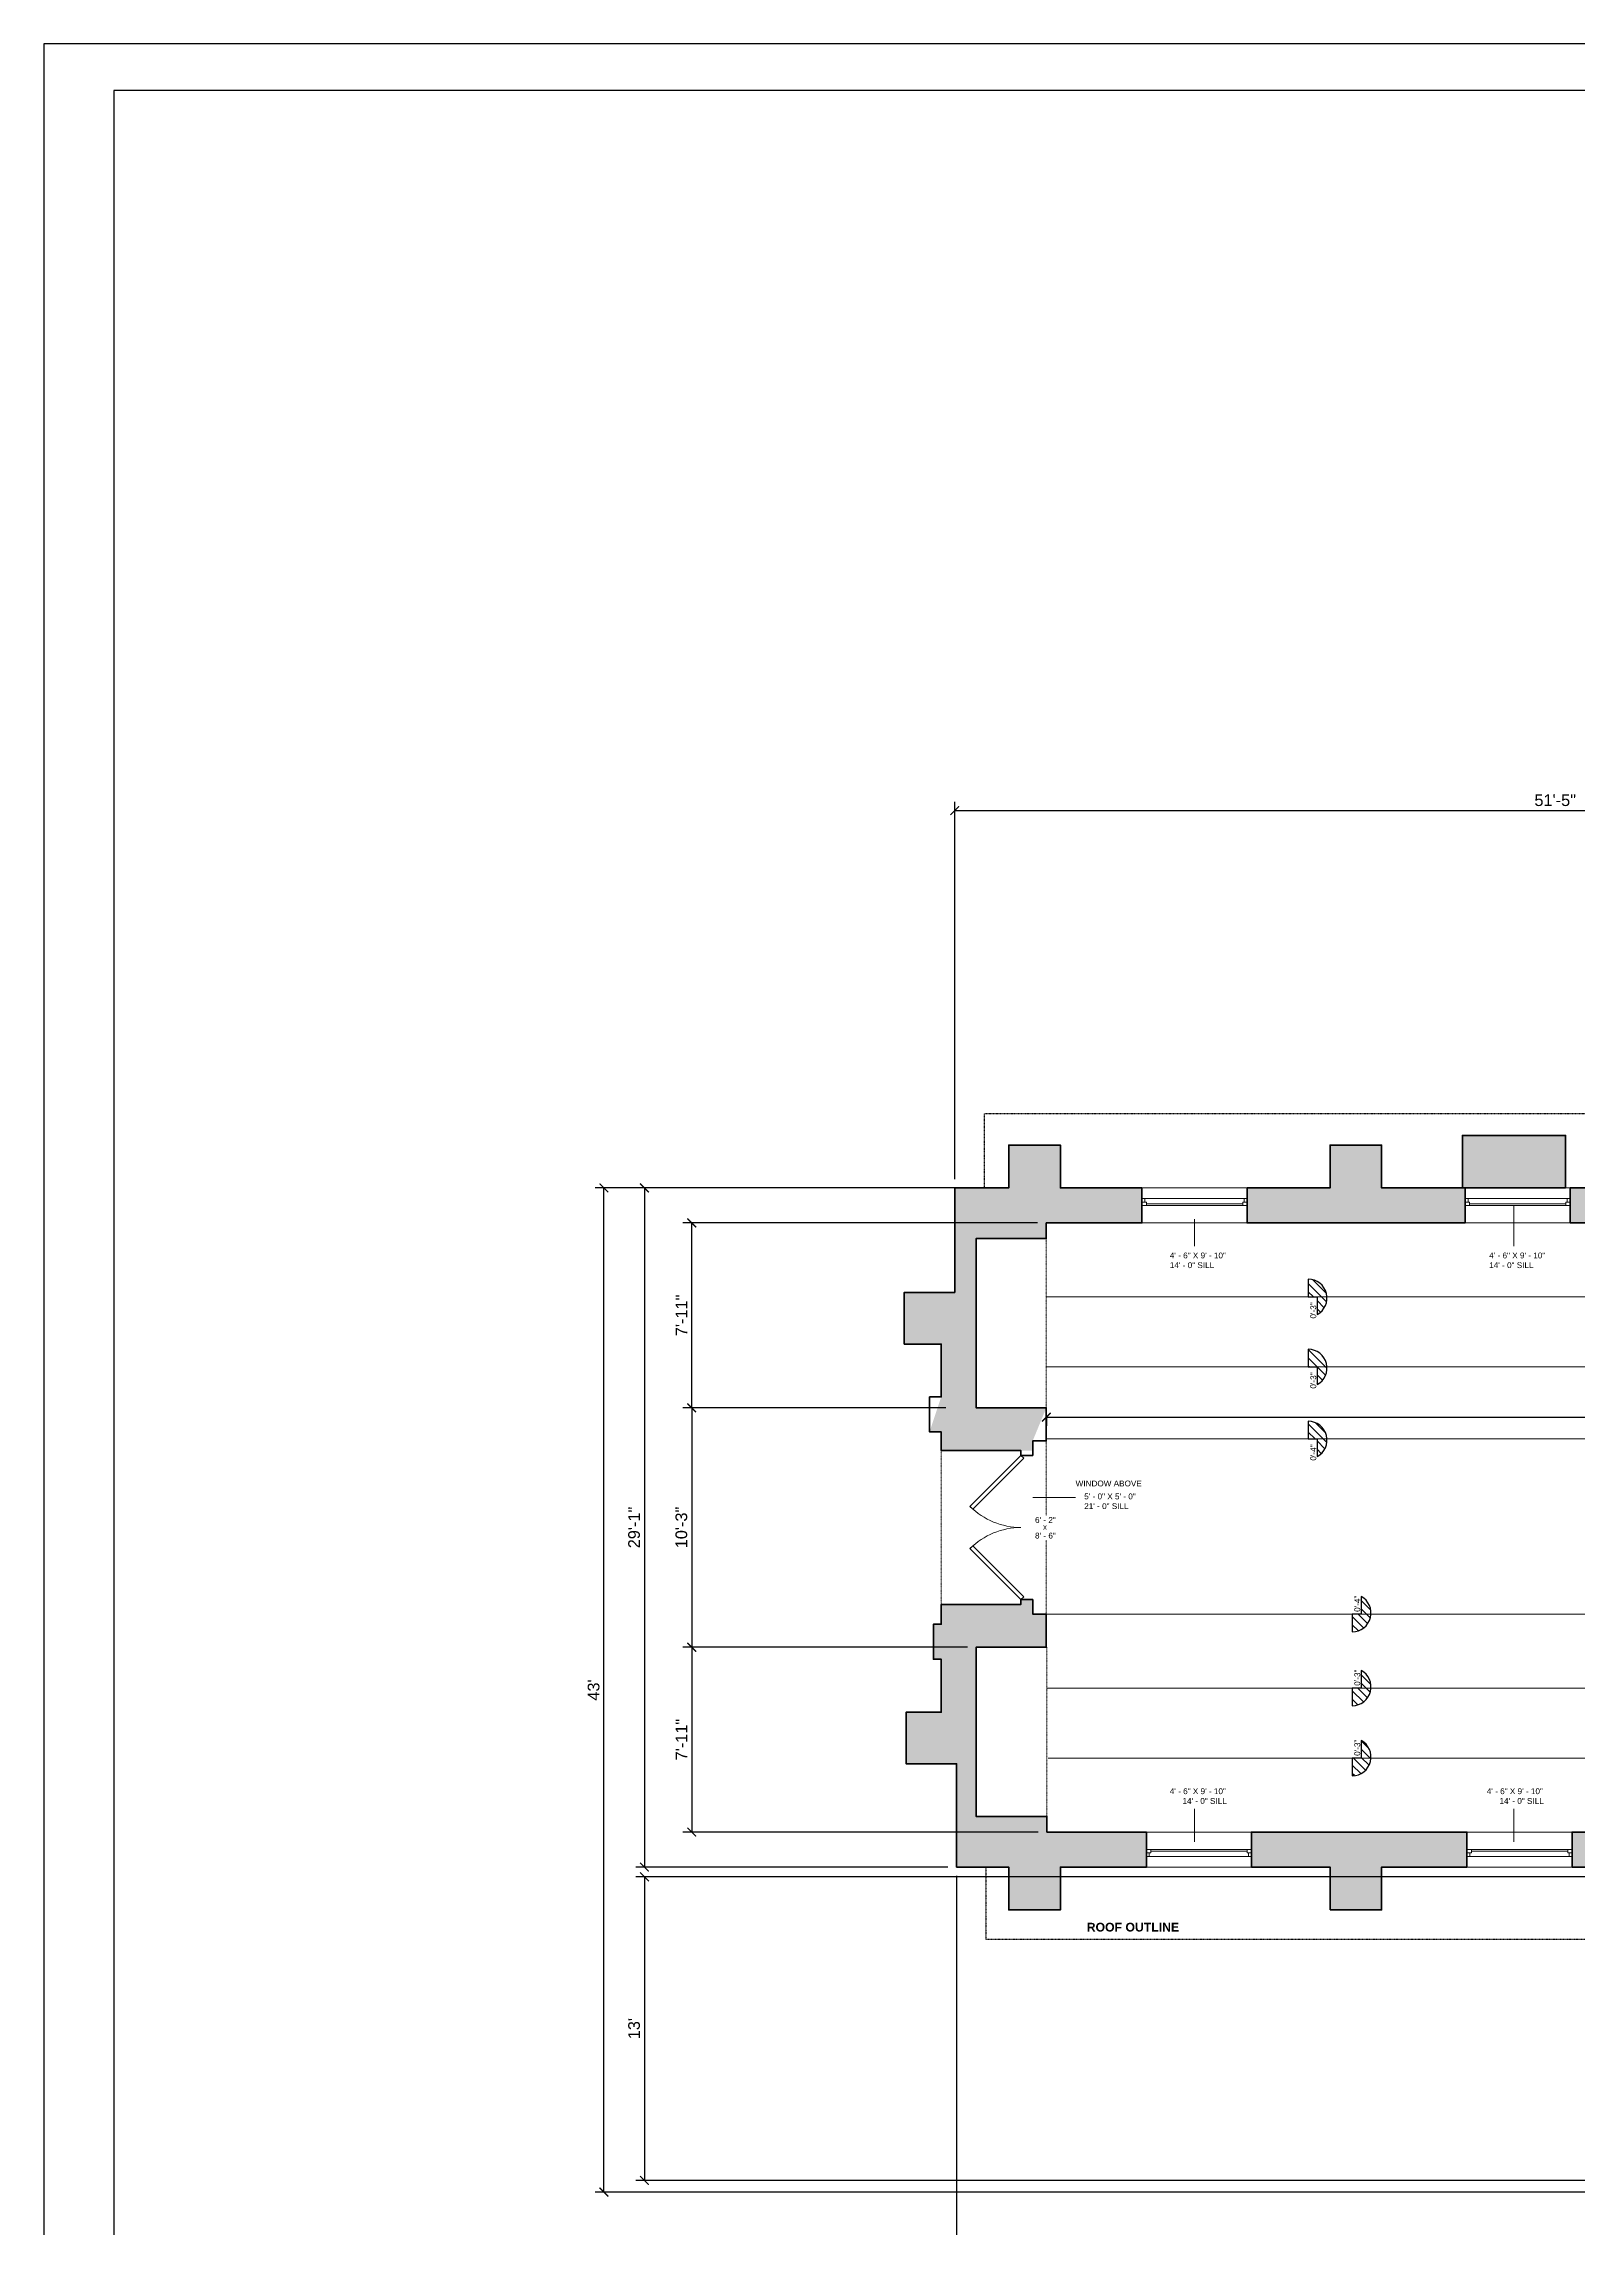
# Model space of a CAD drawing. Header units: inches. Extents: x -2078 to 106214, y -964 to 6385.
# Drawn here: x 98102 to 98890, y 3534 to 4657 of the extents above; entities that cross this region are included whole.
import ezdxf

# ---------------------------------------------------------------- set-up
doc = ezdxf.new("R2010")
doc.units = ezdxf.units.IN
doc.header["$MEASUREMENT"] = 0
doc.linetypes.add('HIDDEN2', pattern=[0.1875, 0.125, -0.0625])
for name, color, linetype, lineweight in [('A-ANNO', 2, 'Continuous', 5), ('A-ANNO-DIMS', 1, 'Continuous', 9), ('A-DETAIL-1', 4, 'Continuous', 40), ('A-DETAIL-2', 20, 'Continuous', 25), ('A-DETAIL-3', 40, 'Continuous', 15), ('A-DETL-MEDM', 33, 'Continuous', 30), ('A-DOOR', 1, 'Continuous', 18), ('A-GLAZ', 2, 'Continuous', 30), ('A-HIDDEN', 2, 'HIDDEN2', 18), ('A-WALL', 3, 'Continuous', 40), ('A-WINDOWS', 2, 'Continuous', 18)]:
    doc.layers.add(name, color=color, linetype=linetype, lineweight=lineweight)
doc.layers.add('A-HATCH', color=9, linetype='Continuous')
doc.layers.add('A-TB', color=7, linetype='Continuous')
doc.styles.add('Arial_1', font='arial.ttf', dxfattribs={"height": 0.0625})
doc.styles.add('Arial_2', font='arial.ttf', dxfattribs={"height": 3})
doc.styles.add('Arial_B', font='arialbd.ttf', dxfattribs={"height": 4.5})
doc.styles.add('Jay Cad', font='arial.ttf', dxfattribs={"height": 0.125})
doc.dimstyles.new('Jay Cad - DIMS', dxfattribs={"dimtxt": 0.125, "dimasz": 0.09375, "dimexe": 0.09375, "dimexo": 0.09375, "dimgap": 0.046875, "dimtad": 1, "dimdec": 1, "dimzin": 0, "dimdsep": 46, "dimlunit": 4, "dimtxsty": 'Jay Cad', "dimblk": 'ARCHTICK', "dimcen": 0.09, "dimclrd": 1, "dimclre": 1, "dimclrt": 256, "dimadec": 0, "dimazin": 0, "dimtfac": 1, "dimtdec": 1, "dimtofl": 0, "dimtmove": 1, "dimatfit": 3, "dimfxl": 1, "dimtolj": 1, "dimtzin": 0, "dimarcsym": 0})
pattern_1 = [(135, (99221.5666, 3710.774), (-2.12132, -2.12132), [])]

# ---------------------------------------------------------------- blocks, each defined once
blk = doc.blocks.new('JC_DOUBLE DOOR - DOUBLE DOOR-1472621-1-1st Floor')
at = {"layer": 'A-DOOR', "lineweight": 30}
for p, q in [((-37, 3), (-10.8, 29.2)), ((-9.4, 27.7), (-35.6, 1.6)), ((-10.8, 29.2), (-9.4, 27.7)), ((10.8, 29.2), (9.4, 27.7)), ((9.4, 27.7), (35.6, 1.6)), ((37, 3), (10.8, 29.2)), ((-35.6, 1.6), (-37, 3)), ((35.6, 1.6), (37, 3))]:
    blk.add_line(p, q, dxfattribs=at)
at = {"layer": 'A-DOOR', "lineweight": 9}
for centre, start, end in [((-37, 3), 360, 45), ((37, 3), 135, 180)]:
    blk.add_arc(centre, 37, start, end, dxfattribs=at)
blk = doc.blocks.new('Windows 1 - Windows 1-1465584-1-1st Floor')
at = {"layer": 'A-GLAZ', "lineweight": 18}
for p, q in [((-555.4, 357.9), (-501.4, 357.9)), ((-555.4, 339.9), (-555.4, 357.9)), ((-501.4, 339.9), (-501.4, 357.9)), ((-389.4, 357.9), (-335.4, 357.9)), ((-389.4, 339.9), (-389.4, 357.9)), ((-335.4, 339.9), (-335.4, 357.9)), ((-226.4, 357.9), (-172.4, 357.9)), ((-226.4, 339.9), (-226.4, 357.9)), ((-172.4, 339.9), (-172.4, 357.9)), ((-63.4, 357.9), (-9.4, 357.9)), ((-63.4, 339.9), (-63.4, 357.9)), ((-9.4, 339.9), (-9.4, 357.9)), ((-501.4, 339.9), (-555.4, 339.9)), ((-335.4, 339.9), (-389.4, 339.9)), ((-172.4, 339.9), (-226.4, 339.9)), ((-9.4, 339.9), (-63.4, 339.9))]:
    blk.add_line(p, q, dxfattribs=at)
at = {"layer": 'A-WINDOWS'}
for p, q in [((-501.4, 357.9), (-555.4, 357.9)), ((-555.4, 339.9), (-555.4, 357.9)), ((-501.4, 357.9), (-501.4, 339.9)), ((-335.4, 357.9), (-389.4, 357.9)), ((-389.4, 339.9), (-389.4, 357.9)), ((-335.4, 357.9), (-335.4, 339.9)), ((-172.4, 357.9), (-226.4, 357.9)), ((-226.4, 339.9), (-226.4, 357.9)), ((-172.4, 357.9), (-172.4, 339.9)), ((-9.4, 357.9), (-63.4, 357.9)), ((-63.4, 339.9), (-63.4, 357.9)), ((-9.4, 357.9), (-9.4, 339.9)), ((-555.4, 339.9), (-501.4, 339.9)), ((-389.4, 339.9), (-335.4, 339.9)), ((-226.4, 339.9), (-172.4, 339.9)), ((-63.4, 339.9), (-9.4, 339.9))]:
    blk.add_line(p, q, dxfattribs=at)
blk = doc.blocks.new('_ArchTick')
at = {"color": 0, "linetype": 'ByBlock', "const_width": 0.15}
blk.add_lwpolyline([(-0.5, -0.5), (0.5, 0.5)], dxfattribs=at)
blk = doc.blocks.new('*D59')
at = {"layer": 'A-ANNO-DIMS', "color": 1, "lineweight": -2, "transparency": 16777216}
for p, q in [((98565.4, 4068.7), (98385.2, 4068.7)), ((98389.7, 3552.7), (98389.7, 4068.7)), ((98938.4, 3552.7), (98385.2, 3552.7))]:
    blk.add_line(p, q, dxfattribs=at)
at = {"layer": 'Defpoints', "color": 0, "transparency": 16777216}
for p in [(98389.7, 4068.7), (98569.9, 4068.7), (98942.9, 3552.7)]:
    blk.add_point(p, dxfattribs=at)
at = {"layer": 'A-ANNO-DIMS', "color": 1, "lineweight": -2, "transparency": 16777216, "xscale": 4.5, "yscale": 4.5, "zscale": 4.5}
for p, rotation in [((98389.7, 4068.7), 90), ((98389.7, 3552.7), 270)]:
    blk.add_blockref('_ArchTick', p, dxfattribs=dict(at, rotation=rotation))
at = {"layer": 'A-ANNO-DIMS', "color": 2, "transparency": 16777216, "insert": (98384.4, 3810.7), "char_height": 6, "width": 0.487, "attachment_point": 5, "rotation": 90, "style": 'Jay Cad'}
blk.add_mtext("\\A1;43'", dxfattribs=at)
blk = doc.blocks.new('*D60')
at = {"layer": 'A-ANNO-DIMS', "color": 1, "lineweight": -2, "transparency": 16777216}
for p, q in [((98612.5, 4050.7), (98430.3, 4050.7)), ((98434.8, 3955.7), (98434.8, 4050.7)), ((98565.4, 3955.7), (98430.3, 3955.7))]:
    blk.add_line(p, q, dxfattribs=at)
at = {"layer": 'Defpoints', "color": 0, "transparency": 16777216}
for p in [(98434.8, 4050.7), (98617, 4050.7), (98569.9, 3955.7)]:
    blk.add_point(p, dxfattribs=at)
at = {"layer": 'A-ANNO-DIMS', "color": 1, "lineweight": -2, "transparency": 16777216, "xscale": 4.5, "yscale": 4.5, "zscale": 4.5}
for p, rotation in [((98434.8, 4050.7), 90), ((98434.8, 3955.7), 270)]:
    blk.add_blockref('_ArchTick', p, dxfattribs=dict(at, rotation=rotation))
at = {"layer": 'A-ANNO-DIMS', "color": 2, "transparency": 16777216, "insert": (98429.5, 4003.2), "char_height": 6, "width": 0.487, "attachment_point": 5, "rotation": 90, "style": 'Jay Cad'}
blk.add_mtext('\\A1;7\'-11"', dxfattribs=at)
blk = doc.blocks.new('*D61')
at = {"layer": 'A-ANNO-DIMS', "color": 1, "lineweight": -2, "transparency": 16777216}
for p, q in [((98565.4, 3955.7), (98430.3, 3955.7)), ((98434.8, 3955.7), (98434.8, 3832.7)), ((98576.4, 3832.7), (98430.3, 3832.7))]:
    blk.add_line(p, q, dxfattribs=at)
at = {"layer": 'Defpoints', "color": 0, "transparency": 16777216}
for p in [(98569.9, 3955.7), (98434.8, 3832.7), (98580.9, 3832.7)]:
    blk.add_point(p, dxfattribs=at)
at = {"layer": 'A-ANNO-DIMS', "color": 1, "lineweight": -2, "transparency": 16777216, "xscale": 4.5, "yscale": 4.5, "zscale": 4.5}
for p, rotation in [((98434.8, 3955.7), 90), ((98434.8, 3832.7), 270)]:
    blk.add_blockref('_ArchTick', p, dxfattribs=dict(at, rotation=rotation))
at = {"layer": 'A-ANNO-DIMS', "color": 2, "transparency": 16777216, "insert": (98429.5, 3894.2), "char_height": 6, "width": 0.487, "attachment_point": 5, "rotation": 90, "style": 'Jay Cad'}
blk.add_mtext('\\A1;10\'-3"', dxfattribs=at)
blk = doc.blocks.new('*D62')
at = {"layer": 'A-ANNO-DIMS', "color": 1, "lineweight": -2, "transparency": 16777216}
for p, q in [((98576.4, 3832.7), (98430.3, 3832.7)), ((98434.8, 3832.7), (98434.8, 3737.7)), ((98612.8, 3737.7), (98430.3, 3737.7))]:
    blk.add_line(p, q, dxfattribs=at)
at = {"layer": 'Defpoints', "color": 0, "transparency": 16777216}
for p in [(98580.9, 3832.7), (98434.8, 3737.7), (98617.3, 3737.7)]:
    blk.add_point(p, dxfattribs=at)
at = {"layer": 'A-ANNO-DIMS', "color": 1, "lineweight": -2, "transparency": 16777216, "xscale": 4.5, "yscale": 4.5, "zscale": 4.5}
for p, rotation in [((98434.8, 3832.7), 90), ((98434.8, 3737.7), 270)]:
    blk.add_blockref('_ArchTick', p, dxfattribs=dict(at, rotation=rotation))
at = {"layer": 'A-ANNO-DIMS', "color": 2, "transparency": 16777216, "insert": (98429.5, 3785.2), "char_height": 6, "width": 0.487, "attachment_point": 5, "rotation": 90, "style": 'Jay Cad'}
blk.add_mtext('\\A1;7\'-11"', dxfattribs=at)
blk = doc.blocks.new('JC- existing door Tag_quad - JC- existing door Tag_quad-839775-1-1st Floor')
at = {"layer": 'A-ANNO', "insert": (-0.023, 0.038), "char_height": 0.0625, "width": 0.0505, "attachment_point": 1, "style": 'Arial_1', "bg_fill": 3, "box_fill_scale": 1.25, "bg_fill_color": 256, "bg_fill_true_color": 13158600, "bg_fill_transparency": 0}
blk.add_mtext('x', dxfattribs=at)
blk = doc.blocks.new('*D79')
at = {"layer": 'A-ANNO-DIMS', "color": 1, "lineweight": -2, "transparency": 16777216}
for p, q in [((98953.4, 3714.7), (98406, 3714.7)), ((98410.5, 3714.7), (98410.5, 3558.7)), ((98946.4, 3558.7), (98406, 3558.7))]:
    blk.add_line(p, q, dxfattribs=at)
at = {"layer": 'Defpoints', "color": 0, "transparency": 16777216}
for p in [(98957.9, 3714.7), (98410.5, 3558.7), (98950.9, 3558.7)]:
    blk.add_point(p, dxfattribs=at)
at = {"layer": 'A-ANNO-DIMS', "color": 1, "lineweight": -2, "transparency": 16777216, "xscale": 4.5, "yscale": 4.5, "zscale": 4.5}
for p, rotation in [((98410.5, 3714.7), 90), ((98410.5, 3558.7), 270)]:
    blk.add_blockref('_ArchTick', p, dxfattribs=dict(at, rotation=rotation))
at = {"layer": 'A-ANNO-DIMS', "color": 2, "transparency": 16777216, "insert": (98405.2, 3636.7), "char_height": 6, "width": 0.487, "attachment_point": 5, "rotation": 90, "style": 'Jay Cad'}
blk.add_mtext("\\A1;13'", dxfattribs=at)
blk = doc.blocks.new('*D80')
at = {"layer": 'A-ANNO-DIMS', "color": 1, "lineweight": -2, "transparency": 16777216}
for p, q in [((98617, 3950.9), (99600.9, 3950.9)), ((98617, 3950.6), (98617, 3946.4)), ((99600.9, 3950.6), (99600.9, 3946.4))]:
    blk.add_line(p, q, dxfattribs=at)
at = {"layer": 'Defpoints', "color": 0, "transparency": 16777216}
for p in [(98617, 3955.1), (99600.9, 3955.1), (99600.9, 3950.9)]:
    blk.add_point(p, dxfattribs=at)
at = {"layer": 'A-ANNO-DIMS', "color": 1, "lineweight": -2, "transparency": 16777216, "xscale": 4.5, "yscale": 4.5, "zscale": 4.5, "rotation": 180}
blk.add_blockref('_ArchTick', (98617, 3950.9), dxfattribs=at)
at = {"layer": 'A-ANNO-DIMS', "color": 1, "lineweight": -2, "transparency": 16777216, "xscale": 4.5, "yscale": 4.5, "zscale": 4.5}
blk.add_blockref('_ArchTick', (99600.9, 3950.9), dxfattribs=at)
at = {"layer": 'A-ANNO-DIMS', "transparency": 16777216, "insert": (99108.9, 3956.2), "char_height": 6, "width": 1.008, "attachment_point": 5, "style": 'Jay Cad'}
blk.add_mtext("\\A1;82'", dxfattribs=at)
blk = doc.blocks.new('*D83')
at = {"layer": 'A-ANNO-DIMS', "color": 1, "lineweight": -2, "transparency": 16777216}
for p, q in [((98570.9, 3715.2), (98570.9, 3462.2)), ((98942.9, 3548.2), (98942.9, 3462.2)), ((98570.9, 3466.7), (98942.9, 3466.7))]:
    blk.add_line(p, q, dxfattribs=at)
at = {"layer": 'Defpoints', "color": 0, "transparency": 16777216}
for p in [(98570.9, 3719.7), (98942.9, 3552.7), (98942.9, 3466.7)]:
    blk.add_point(p, dxfattribs=at)
at = {"layer": 'A-ANNO-DIMS', "color": 1, "lineweight": -2, "transparency": 16777216, "xscale": 4.5, "yscale": 4.5, "zscale": 4.5, "rotation": 180}
blk.add_blockref('_ArchTick', (98570.9, 3466.7), dxfattribs=at)
at = {"layer": 'A-ANNO-DIMS', "color": 1, "lineweight": -2, "transparency": 16777216, "xscale": 4.5, "yscale": 4.5, "zscale": 4.5}
blk.add_blockref('_ArchTick', (98942.9, 3466.7), dxfattribs=at)
at = {"layer": 'A-ANNO-DIMS', "color": 2, "transparency": 16777216, "insert": (98756.9, 3472.1), "char_height": 6, "width": 0.487, "attachment_point": 5, "style": 'Jay Cad'}
blk.add_mtext("\\A1;31'", dxfattribs=at)
blk = doc.blocks.new('*D86')
at = {"layer": 'A-ANNO-DIMS', "color": 1, "lineweight": -2, "transparency": 16777216}
for p, q in [((98569.9, 4073.2), (98569.9, 4267.1)), ((99187, 4125.2), (99187, 4267.1)), ((98569.9, 4262.6), (99187, 4262.6))]:
    blk.add_line(p, q, dxfattribs=at)
at = {"layer": 'Defpoints', "color": 0, "transparency": 16777216}
for p in [(99187, 4262.6), (99187, 4120.7), (98569.9, 4068.7)]:
    blk.add_point(p, dxfattribs=at)
at = {"layer": 'A-ANNO-DIMS', "color": 1, "lineweight": -2, "transparency": 16777216, "xscale": 4.5, "yscale": 4.5, "zscale": 4.5, "rotation": 180}
blk.add_blockref('_ArchTick', (98569.9, 4262.6), dxfattribs=at)
at = {"layer": 'A-ANNO-DIMS', "color": 1, "lineweight": -2, "transparency": 16777216, "xscale": 4.5, "yscale": 4.5, "zscale": 4.5}
blk.add_blockref('_ArchTick', (99187, 4262.6), dxfattribs=at)
at = {"layer": 'A-ANNO-DIMS', "color": 2, "transparency": 16777216, "insert": (98878.4, 4267.9), "char_height": 6, "width": 0.835, "attachment_point": 5, "style": 'Jay Cad'}
blk.add_mtext('\\A1;51\'-5"', dxfattribs=at)
blk = doc.blocks.new('*D90')
at = {"layer": 'A-ANNO-DIMS', "color": 1, "lineweight": -2, "transparency": 16777216}
for p, q in [((98576.4, 4068.7), (98406, 4068.7)), ((98410.5, 4068.7), (98410.5, 3719.7)), ((98566.4, 3719.7), (98406, 3719.7))]:
    blk.add_line(p, q, dxfattribs=at)
at = {"layer": 'Defpoints', "color": 0, "transparency": 16777216}
for p in [(98580.9, 4068.7), (98410.5, 3719.7), (98570.9, 3719.7)]:
    blk.add_point(p, dxfattribs=at)
at = {"layer": 'A-ANNO-DIMS', "color": 1, "lineweight": -2, "transparency": 16777216, "xscale": 4.5, "yscale": 4.5, "zscale": 4.5}
for p, rotation in [((98410.5, 4068.7), 90), ((98410.5, 3719.7), 270)]:
    blk.add_blockref('_ArchTick', p, dxfattribs=dict(at, rotation=rotation))
at = {"layer": 'A-ANNO-DIMS', "color": 2, "transparency": 16777216, "insert": (98405.2, 3894.2), "char_height": 6, "width": 0.487, "attachment_point": 5, "rotation": 90, "style": 'Jay Cad'}
blk.add_mtext('\\A1;29\'-1"', dxfattribs=at)
blk = doc.blocks.new('*D91')
at = {"layer": 'A-ANNO-DIMS', "color": 1, "lineweight": -2, "transparency": 16777216}
for p, q in [((98570.9, 3715.2), (98570.9, 3425.5)), ((99611.9, 3715.2), (99611.9, 3425.5)), ((98570.9, 3430), (99611.9, 3430))]:
    blk.add_line(p, q, dxfattribs=at)
at = {"layer": 'Defpoints', "color": 0, "transparency": 16777216}
for p in [(98570.9, 3719.7), (99611.9, 3719.7), (99611.9, 3430)]:
    blk.add_point(p, dxfattribs=at)
at = {"layer": 'A-ANNO-DIMS', "color": 1, "lineweight": -2, "transparency": 16777216, "xscale": 4.5, "yscale": 4.5, "zscale": 4.5, "rotation": 180}
blk.add_blockref('_ArchTick', (98570.9, 3430), dxfattribs=at)
at = {"layer": 'A-ANNO-DIMS', "color": 1, "lineweight": -2, "transparency": 16777216, "xscale": 4.5, "yscale": 4.5, "zscale": 4.5}
blk.add_blockref('_ArchTick', (99611.9, 3430), dxfattribs=at)
at = {"layer": 'A-ANNO-DIMS', "color": 2, "transparency": 16777216, "insert": (99091.4, 3435.3), "char_height": 6, "width": 0.487, "attachment_point": 5, "style": 'Jay Cad'}
blk.add_mtext('\\A1;86\'-9"', dxfattribs=at)
blk = doc.blocks.new('JC_TB_48x36 - JC_TB_4836-1441736-Floor Plans')
at = {"layer": 'A-TB'}
for p, q in [((-0.003, 24.012), (-0.003, -11.988)), ((47.997, 24.012), (-0.003, 24.012)), ((0.747, 23.512), (0.747, -11.488)), ((47.497, 23.512), (0.747, 23.512))]:
    blk.add_line(p, q, dxfattribs=at)

msp = doc.modelspace()

# ---------------------------------------------------------------- hatches: boundary and pattern name
at = {"layer": 'A-DETAIL-1'}
h = msp.add_hatch(dxfattribs=at)
h.set_pattern_fill('FP_2', color=250, scale=48, style=0, pattern_type=2)
h.set_pattern_definition(pattern_1)
h.paths.add_polyline_path([(98756.097, 4003.62), (98757.843, 4004.826), (98759.284, 4006.384), (98760.35, 4008.22), (98760.989, 4010.244), (98761.17, 4012.358), (98760.884, 4014.461), (98760.146, 4016.451), (98758.991, 4018.232), (98757.475, 4019.717), (98755.672, 4020.835), (98753.667, 4021.532), (98751.558, 4021.774), (98751.558, 4012.697), (98756.097, 4012.697)])
h = msp.add_hatch(dxfattribs=at)
h.set_pattern_fill('FP_2', color=250, scale=48, style=0, pattern_type=2)
h.set_pattern_definition(pattern_1)
h.paths.add_polyline_path([(98756.097, 3967.62), (98757.843, 3968.826), (98759.284, 3970.384), (98760.35, 3972.22), (98760.989, 3974.244), (98761.17, 3976.358), (98760.884, 3978.461), (98760.146, 3980.451), (98758.991, 3982.232), (98757.475, 3983.717), (98755.672, 3984.835), (98753.667, 3985.532), (98751.558, 3985.774), (98751.558, 3976.697), (98756.097, 3976.697)])
h = msp.add_hatch(dxfattribs=at)
h.set_pattern_fill('FP_2', color=250, scale=48, style=0, pattern_type=2)
h.set_pattern_definition(pattern_1)
h.paths.add_polyline_path([(98756.097, 3930.62), (98757.843, 3931.826), (98759.284, 3933.384), (98760.35, 3935.22), (98760.989, 3937.244), (98761.17, 3939.358), (98760.884, 3941.461), (98760.146, 3943.451), (98758.991, 3945.232), (98757.475, 3946.717), (98755.672, 3947.835), (98753.667, 3948.532), (98751.558, 3948.774), (98751.558, 3939.697), (98756.097, 3939.697)])
h = msp.add_hatch(dxfattribs=at)
h.set_pattern_fill('FP_2', color=250, scale=48, style=0, pattern_type=2)
h.set_pattern_definition(pattern_1)
h.paths.add_polyline_path([(98774.155, 3840.62), (98776.263, 3840.862), (98778.268, 3841.559), (98780.072, 3842.677), (98781.588, 3844.162), (98782.743, 3845.943), (98783.481, 3847.933), (98783.766, 3850.036), (98783.585, 3852.151), (98782.946, 3854.174), (98781.881, 3856.01), (98780.44, 3857.568), (98778.693, 3858.774), (98778.693, 3849.697), (98774.155, 3849.697)])
h = msp.add_hatch(dxfattribs=at)
h.set_pattern_fill('FP_2', color=250, scale=48, style=0, pattern_type=2)
h.set_pattern_definition(pattern_1)
h.paths.add_polyline_path([(98774.155, 3802.62), (98776.263, 3802.862), (98778.268, 3803.559), (98780.072, 3804.677), (98781.588, 3806.162), (98782.743, 3807.943), (98783.481, 3809.933), (98783.766, 3812.036), (98783.585, 3814.151), (98782.946, 3816.174), (98781.881, 3818.01), (98780.44, 3819.568), (98778.693, 3820.774), (98778.693, 3811.697), (98774.155, 3811.697)])
h = msp.add_hatch(dxfattribs=at)
h.set_pattern_fill('FP_2', color=250, scale=48, style=0, pattern_type=2)
h.set_pattern_definition(pattern_1)
h.paths.add_polyline_path([(98774.155, 3766.62), (98776.263, 3766.862), (98778.268, 3767.559), (98780.072, 3768.677), (98781.588, 3770.162), (98782.743, 3771.943), (98783.481, 3773.933), (98783.766, 3776.036), (98783.585, 3778.151), (98782.946, 3780.174), (98781.881, 3782.01), (98780.44, 3783.568), (98778.693, 3784.774), (98778.693, 3775.697), (98774.155, 3775.697)])
at = {"layer": 'A-HATCH'}
h = msp.add_hatch(color=256, dxfattribs=at)
h.dxf.hatch_style = 1
h.paths.add_polyline_path([(98580.894, 4042.697), (98616.956, 4042.697), (98616.956, 4050.697), (98666.119, 4050.697), (98666.119, 4068.697), (98624.206, 4068.697), (98624.206, 4090.697), (98597.706, 4090.697), (98597.706, 4068.697), (98569.894, 4068.697), (98569.894, 4014.966), (98543.956, 4014.966), (98543.956, 3988.476), (98562.956, 3988.476), (98562.956, 3961.285), (98556.956, 3943.285), (98562.956, 3943.285), (98562.956, 3933.697), (98609.956, 3933.697), (98609.956, 3938.697), (98616.956, 3955.697), (98580.894, 3955.697)])
h = msp.add_hatch(color=256, dxfattribs=at)
h.dxf.hatch_style = 1
h.paths.add_polyline_path([(98832.119, 4068.697), (98789.206, 4068.697), (98789.206, 4090.697), (98762.706, 4090.697), (98762.706, 4068.697), (98720.119, 4068.697), (98720.119, 4050.697), (98832.119, 4050.697)], flags=17)
h = msp.add_hatch(color=256, dxfattribs=at)
h.dxf.hatch_style = 1
h.paths.add_polyline_path([(98883.706, 4095.697), (98830.706, 4095.697), (98830.706, 4068.697), (98832.119, 4068.697), (98883.706, 4068.697)], flags=17)
h = msp.add_hatch(color=256, dxfattribs=at)
h.dxf.hatch_style = 1
h.paths.add_polyline_path([(98995.119, 4068.697), (98953.206, 4068.697), (98953.206, 4090.697), (98926.706, 4090.697), (98926.706, 4068.697), (98886.119, 4068.697), (98886.119, 4050.697), (98995.119, 4050.697)], flags=17)
h = msp.add_hatch(color=256, dxfattribs=at)
h.dxf.hatch_style = 1
h.paths.add_polyline_path([(98668.369, 3737.697), (98617.29, 3737.697), (98617.29, 3745.697), (98580.894, 3745.697), (98580.894, 3832.697), (98616.956, 3832.697), (98616.956, 3849.697), (98609.956, 3849.697), (98609.956, 3857.197), (98603.956, 3857.197), (98603.956, 3854.697), (98562.956, 3854.697), (98562.956, 3844.456), (98558.956, 3844.456), (98558.956, 3826.456), (98562.956, 3826.456), (98562.956, 3799.265), (98544.956, 3799.265), (98544.956, 3772.775), (98570.894, 3772.775), (98570.894, 3719.697), (98597.706, 3719.697), (98597.706, 3697.697), (98624.206, 3697.697), (98624.206, 3719.697), (98668.369, 3719.697)])
h = msp.add_hatch(color=256, dxfattribs=at)
h.dxf.hatch_style = 1
h.paths.add_polyline_path([(98762.706, 3697.697), (98789.206, 3697.697), (98789.206, 3719.697), (98833.065, 3719.697), (98833.065, 3737.697), (98722.369, 3737.697), (98722.369, 3719.697), (98762.706, 3719.697)])
h = msp.add_hatch(color=256, dxfattribs=at)
h.dxf.hatch_style = 1
h.paths.add_polyline_path([(98996.065, 3737.697), (98887.065, 3737.697), (98887.065, 3719.697), (98926.706, 3719.697), (98926.706, 3697.697), (98947.894, 3697.697), (98947.894, 3694.447), (98957.894, 3694.447), (98957.894, 3714.697), (98957.894, 3719.697), (98996.065, 3719.697)])

# ---------------------------------------------------------------- linework, layer by layer
at = {"layer": 'A-DETAIL-2'}
for p, q in [((98668.369, 3728.697), (98668.369, 3725.197)), ((98722.369, 3728.697), (98722.369, 3725.197)), ((98833.065, 3728.697), (98833.065, 3725.197)), ((98887.065, 3728.697), (98887.065, 3725.197))]:
    msp.add_line(p, q, dxfattribs=at)
at = {"layer": 'A-DETAIL-3', "lineweight": 9}
for p, q in [((98693.119, 4052.697), (98693.119, 4038.697)), ((98616.956, 4012.697), (99128.29, 4012.697)), ((98616.956, 3976.697), (99128.29, 3976.697)), ((98616.9, 3939.697), (99128.29, 3939.697)), ((98609.956, 3909.697), (98631.956, 3909.697)), ((99128.29, 3849.697), (98617.29, 3849.697)), ((98617.29, 3811.697), (99128.916, 3811.697)), ((98617.9, 3775.697), (99128.29, 3775.697)), ((98693.119, 3732.697), (98693.119, 3749.697)), ((98857.206, 3732.697), (98857.206, 3749.697)), ((98670.619, 3737.697), (98669.223, 3737.697)), ((98722.369, 3726.947), (98722.369, 3737.697))]:
    msp.add_line(p, q, dxfattribs=at)
at = {"layer": 'A-DETL-MEDM'}
for p, q in [((98751.558, 4021.774), (98751.558, 4012.697)), ((98751.558, 4012.697), (98756.097, 4012.697)), ((98756.097, 4012.697), (98756.097, 4003.62)), ((98751.558, 3985.774), (98751.558, 3976.697)), ((98751.558, 3976.697), (98756.097, 3976.697)), ((98756.097, 3976.697), (98756.097, 3967.62)), ((98751.558, 3948.774), (98751.558, 3939.697)), ((98751.558, 3939.697), (98756.097, 3939.697)), ((98756.097, 3939.697), (98756.097, 3930.62)), ((98778.693, 3858.774), (98778.693, 3849.697)), ((98774.155, 3849.697), (98774.155, 3840.62)), ((98778.693, 3849.697), (98774.155, 3849.697)), ((98778.693, 3820.774), (98778.693, 3811.697)), ((98774.155, 3811.697), (98774.155, 3802.62)), ((98778.693, 3811.697), (98774.155, 3811.697)), ((98778.693, 3784.774), (98778.693, 3775.697)), ((98774.155, 3775.697), (98774.155, 3766.62)), ((98778.693, 3775.697), (98774.155, 3775.697))]:
    msp.add_line(p, q, dxfattribs=at)
for centre, start, end in [((98751.518, 4012.12), 298.311529, 89.760958), ((98751.518, 3976.12), 298.311529, 89.760958), ((98751.518, 3939.12), 298.311529, 89.760958), ((98774.114, 3850.274), 270.239042, 61.688471), ((98774.114, 3812.274), 270.239042, 61.688471), ((98774.114, 3776.274), 270.239042, 61.688471)]:
    msp.add_arc(centre, 9.654, start, end, dxfattribs=at)
at = {"layer": 'A-HIDDEN'}
for p, q in [((98616.956, 4042.544), (98616.956, 3955.064)), ((98562.956, 3854.697), (98562.956, 3933.697)), ((98616.956, 3849.697), (98616.956, 3938.697)), ((98617.29, 3832.697), (98617.29, 3744.957))]:
    msp.add_line(p, q, dxfattribs=at)
at = {"layer": 'A-HIDDEN', "lineweight": 30}
for points in [[(99253.956, 4127.697), (99179.956, 4127.697), (99179.956, 4106.697), (98584.956, 4106.697), (98584.956, 4068.697)], [(98585.956, 3719.697), (98585.956, 3682.697), (98935.956, 3682.697), (98935.956, 3668.697), (98941.894, 3668.697)]]:
    msp.add_lwpolyline(points, dxfattribs=at)
at = {"layer": 'A-WALL', "lineweight": 60}
for p, q in [((98580.894, 3955.697), (98580.894, 4042.697)), ((98580.894, 4042.697), (98616.956, 4042.697)), ((98616.956, 4042.697), (98616.956, 4050.697)), ((98616.956, 4050.697), (98666.119, 4050.697)), ((98556.956, 3961.285), (98556.956, 3943.285)), ((98616.956, 3955.697), (98580.894, 3955.697)), ((98616.956, 3938.697), (98616.956, 3955.697)), ((98556.956, 3943.285), (98562.956, 3943.285)), ((98562.956, 3943.285), (98562.956, 3933.697)), ((98562.956, 3933.697), (98603.956, 3933.697)), ((98603.956, 3933.697), (98603.956, 3931.197)), ((98603.956, 3931.197), (98609.956, 3931.197)), ((98609.956, 3931.197), (98609.956, 3938.697)), ((98609.956, 3938.697), (98616.956, 3938.697))]:
    msp.add_line(p, q, dxfattribs=at)
msp.add_lwpolyline([(98666.119, 4068.697), (98624.206, 4068.697), (98624.206, 4090.697), (98597.706, 4090.697), (98597.706, 4068.697), (98569.894, 4068.697), (98569.894, 4014.966), (98543.956, 4014.966), (98543.956, 3988.476), (98562.956, 3988.476), (98562.956, 3961.285), (98556.956, 3961.285)], dxfattribs=at)
at = {"layer": 'A-WALL'}
for points in [[(98562.956, 3933.697), (98603.956, 3933.697), (98603.956, 3931.197), (98609.956, 3931.197), (98609.956, 3938.697), (98616.956, 3938.697), (98616.956, 3955.697), (98580.894, 3955.697), (98580.894, 4042.697), (98616.956, 4042.544), (98616.956, 4050.697), (98666.119, 4050.697), (98666.119, 4068.697), (98624.206, 4068.697), (98624.206, 4090.697), (98597.706, 4090.697), (98597.706, 4068.697), (98569.894, 4068.697), (98569.894, 4014.966), (98543.956, 4014.966), (98543.956, 3988.476), (98562.956, 3988.476), (98562.956, 3961.285), (98556.956, 3961.285), (98556.956, 3943.285), (98562.956, 3943.285), (98562.956, 3933.697)], [(98832.119, 4050.697), (98832.119, 4068.697), (98789.206, 4068.697), (98789.206, 4090.697), (98762.706, 4090.697), (98762.706, 4068.697), (98720.119, 4068.697), (98720.119, 4050.697), (98832.119, 4050.697)], [(98883.706, 4068.697), (98883.706, 4095.697), (98830.706, 4095.697), (98830.706, 4068.697), (98883.706, 4068.697)]]:
    msp.add_lwpolyline(points, dxfattribs=at)
for points in [[(98995.119, 4068.697), (98953.206, 4068.697), (98953.206, 4090.697), (98926.706, 4090.697), (98926.706, 4068.697), (98886.119, 4068.697), (98886.119, 4050.697), (98995.119, 4050.697)], [(98666.119, 4050.697), (98666.119, 4068.697)]]:
    msp.add_lwpolyline(points, close=True, dxfattribs=at)
at = {"layer": 'A-WALL', "lineweight": 60}
for points in [[(98668.369, 3737.697), (98617.29, 3737.697), (98617.29, 3745.697), (98580.894, 3745.697), (98580.894, 3832.697), (98616.956, 3832.697), (98616.956, 3849.697), (98609.956, 3849.697), (98609.956, 3857.197), (98603.956, 3857.197), (98603.956, 3854.697), (98562.956, 3854.697), (98562.956, 3844.456), (98558.956, 3844.456), (98558.956, 3826.456), (98562.956, 3826.456), (98562.956, 3799.265), (98544.956, 3799.265), (98544.956, 3772.775), (98570.894, 3772.775), (98570.894, 3719.697), (98597.706, 3719.697), (98597.706, 3697.697), (98624.206, 3697.697), (98624.206, 3719.697), (98668.369, 3719.697)], [(98762.706, 3697.697), (98789.206, 3697.697), (98789.206, 3719.697), (98833.065, 3719.697), (98833.065, 3737.697), (98722.369, 3737.697), (98722.369, 3719.697), (98762.706, 3719.697)], [(98947.894, 3694.447), (98947.894, 3697.697), (98926.706, 3697.697), (98926.706, 3719.697), (98887.065, 3719.697), (98887.065, 3737.697), (98996.065, 3737.697), (98996.065, 3719.697), (98957.894, 3719.697), (98957.894, 3714.697), (98957.894, 3694.447)]]:
    msp.add_lwpolyline(points, close=True, dxfattribs=at)
at = {"layer": 'A-WINDOWS', "lineweight": 18}
for p, q in [((98667.619, 4061.447), (98667.619, 4063.197)), ((98717.869, 4060.572), (98668.369, 4060.572)), ((98718.619, 4063.197), (98718.619, 4061.447)), ((98833.619, 4061.447), (98833.619, 4063.197)), ((98883.869, 4060.572), (98834.369, 4060.572)), ((98857.206, 4059.697), (98857.206, 4038.697)), ((98884.619, 4063.197), (98884.619, 4061.447)), ((98722.369, 3728.697), (98668.369, 3728.697)), ((98670.619, 3727.822), (98720.119, 3727.822)), ((98887.065, 3728.697), (98833.065, 3728.697)), ((98835.315, 3727.822), (98884.815, 3727.822)), ((98722.369, 3725.197), (98668.369, 3725.197)), ((98669.869, 3725.197), (98669.869, 3726.947)), ((98720.869, 3726.947), (98720.869, 3725.197)), ((98887.065, 3725.197), (98833.065, 3725.197)), ((98834.565, 3725.197), (98834.565, 3726.947)), ((98885.565, 3726.947), (98885.565, 3725.197))]:
    msp.add_line(p, q, dxfattribs=at)
at = {"layer": 'A-WINDOWS'}
for p, q in [((98722.369, 3737.697), (98668.369, 3737.697)), ((98668.369, 3719.697), (98668.369, 3737.697)), ((98722.369, 3737.697), (98722.369, 3719.697)), ((98887.065, 3737.697), (98833.065, 3737.697)), ((98833.065, 3719.697), (98833.065, 3737.697)), ((98887.065, 3737.697), (98887.065, 3719.697)), ((98668.369, 3719.697), (98722.369, 3719.697)), ((98833.065, 3719.697), (98887.065, 3719.697))]:
    msp.add_line(p, q, dxfattribs=at)
at = {"layer": 'A-WINDOWS', "lineweight": 18}
for points in [[(98666.119, 4063.197), (98720.119, 4063.197), (98720.119, 4059.697), (98666.119, 4059.697)], [(98832.119, 4063.197), (98886.119, 4063.197), (98886.119, 4059.697), (98832.119, 4059.697)], [(98722.369, 3719.697), (98668.369, 3719.697), (98668.369, 3737.697), (98722.369, 3737.697)], [(98887.065, 3719.697), (98833.065, 3719.697), (98833.065, 3737.697), (98887.065, 3737.697)]]:
    msp.add_lwpolyline(points, close=True, dxfattribs=at)
for points in [[(98668.369, 4059.697), (98668.369, 4061.447), (98666.119, 4061.447)], [(98720.119, 4061.447), (98717.869, 4061.447), (98717.869, 4059.697)], [(98834.369, 4059.697), (98834.369, 4061.447), (98832.119, 4061.447)], [(98886.119, 4061.447), (98883.869, 4061.447), (98883.869, 4059.697)], [(98668.369, 3726.947), (98670.619, 3726.947), (98670.619, 3728.697)], [(98720.119, 3728.697), (98720.119, 3726.947), (98722.369, 3726.947)], [(98833.065, 3726.947), (98835.315, 3726.947), (98835.315, 3728.697)], [(98884.815, 3728.697), (98884.815, 3726.947), (98887.065, 3726.947)]]:
    msp.add_lwpolyline(points, dxfattribs=at)

# ---------------------------------------------------------------- block references
at = {"layer": 'A-DOOR', "rotation": 89.9999999999999}
msp.add_blockref('JC_DOUBLE DOOR - DOUBLE DOOR-1472621-1-1st Floor', (98606.956, 3894.197), dxfattribs=at)
at = {"layer": 'A-GLAZ', "lineweight": 18}
msp.add_blockref('Windows 1 - Windows 1-1465584-1-1st Floor', (99221.567, 3710.774), dxfattribs=at)

# ---------------------------------------------------------------- texts
at = {"layer": 'A-ANNO', "attachment_point": 1}
for s, insert, char_height, width, style in [('4\' - 6" X 9\' - 10"', (98680.405, 4035.486), 3, 36.36, 'Arial_2'), ('14\' - 0" SILL', (98680.405, 4030.486), 3, 28.482, 'Arial_2'), ('4\' - 6" X 9\' - 10"', (98844.491, 4035.486), 3, 36.36, 'Arial_2'), ('14\' - 0" SILL', (98844.491, 4030.486), 3, 28.482, 'Arial_2'), ('WINDOW ABOVE', (98632.021, 3918.32), 3, 43.4805, 'Arial_2'), ('5\' - 0" X 5\' - 0"', (98636.438, 3911.672), 3, 33.4815, 'Arial_2'), ('21\' - 0" SILL', (98636.438, 3906.672), 3, 28.482, 'Arial_2'), ('4\' - 6" X 9\' - 10"', (98680.405, 3760.182), 3, 36.36, 'Arial_2'), ('14\' - 0" SILL', (98686.905, 3755.182), 3, 28.482, 'Arial_2'), ('4\' - 6" X 9\' - 10"', (98843.262, 3760.182), 3, 36.36, 'Arial_2'), ('14\' - 0" SILL', (98849.762, 3755.182), 3, 28.482, 'Arial_2'), ('ROOF OUTLINE', (98637.715, 3691.08), 4.5, 58.479, 'Arial_B')]:
    msp.add_mtext(s, dxfattribs=dict(at, insert=insert, char_height=char_height, width=width, style=style))
at = {"layer": 'A-ANNO', "char_height": 3, "attachment_point": 1, "rotation": 90, "style": 'Arial_2'}
for s, insert, width in [('0\'-3" ', (98752.626, 4001.556), 11.9685), ('0\'-3" ', (98752.626, 3965.556), 11.9685), ('0\'-4" ', (98752.626, 3928.556), 11.9685), ('0\'-4" ', (98775.222, 3850.841), 10.4535), ('0\'-3" ', (98775.222, 3812.841), 10.4535), ('0\'-3" ', (98775.222, 3776.841), 10.4535)]:
    msp.add_mtext(s, dxfattribs=dict(at, insert=insert, width=width))

# ---------------------------------------------------------------- dimensions: what is measured, and where the dimension line sits
at = {"layer": 'A-ANNO-DIMS'}
for base, p1, p2, picture, middle in [((99186.956, 4262.581), (98569.894, 4068.697), (99186.956, 4120.697), '*D86', (98878.425, 4267.894)), ((98942.894, 3466.749), (98570.894, 3719.697), (98942.894, 3552.697), '*D83', (98756.894, 3472.065)), ((99611.894, 3430.022), (98570.894, 3719.697), (99611.894, 3719.697), '*D91', (99091.394, 3435.336))]:
    dim = msp.add_linear_dim(base=base, p1=p1, p2=p2, dimstyle='Jay Cad - DIMS', override={"dimclrt": 2}, dxfattribs=at)
    dim.commit()
    dim.dimension.update_dxf_attribs({"geometry": picture, "text_midpoint": middle})
for base, p1, p2, picture, middle in [((98389.685, 4068.697), (98942.894, 3552.697), (98569.894, 4068.697), '*D59', (98384.369, 3810.697)), ((98410.475, 3719.697), (98580.894, 4068.697), (98570.894, 3719.697), '*D90', (98405.162, 3894.197)), ((98434.796, 4050.697), (98569.894, 3955.697), (98616.956, 4050.697), '*D60', (98429.534, 4003.197)), ((98434.796, 3832.697), (98569.894, 3955.697), (98580.894, 3832.697), '*D61', (98429.481, 3894.197)), ((98434.796, 3737.697), (98580.894, 3832.697), (98617.29, 3737.697), '*D62', (98429.534, 3785.197)), ((98410.475, 3558.697), (98957.894, 3714.697), (98950.894, 3558.697), '*D79', (98405.16, 3636.697))]:
    dim = msp.add_linear_dim(base=base, p1=p1, p2=p2, angle=90, dimstyle='Jay Cad - DIMS', override={"dimclrt": 2}, dxfattribs=at)
    dim.commit()
    dim.dimension.update_dxf_attribs({"geometry": picture, "text_midpoint": middle})
dim = msp.add_linear_dim(base=(99600.894, 3950.901), p1=(98616.956, 3955.144), p2=(99600.894, 3955.144), dimstyle='Jay Cad - DIMS', dxfattribs=at)
dim.commit()
dim.dimension.update_dxf_attribs({"geometry": '*D80', "text_midpoint": (99108.925, 3956.214)})

# ---------------------------------------------------------------- next in the draw order: block references
at = {"layer": 'A-ANNO', "xscale": 48, "yscale": 48, "zscale": 48}
msp.add_blockref('JC- existing door Tag_quad - JC- existing door Tag_quad-839775-1-1st Floor', (98616.327, 3894.197), dxfattribs=at)

# ---------------------------------------------------------------- next in the draw order: texts
at = {"layer": 'A-ANNO', "insert": (98611.162, 3899.55), "char_height": 3, "width": 13.4835, "attachment_point": 1, "style": 'Arial_2', "bg_fill": 3, "box_fill_scale": 1.25, "bg_fill_color": 256, "bg_fill_true_color": 13158600, "bg_fill_transparency": 0}
msp.add_mtext('6\' - 2"', dxfattribs=at)

# ---------------------------------------------------------------- next in the draw order: texts
at = {"layer": 'A-ANNO', "insert": (98611.162, 3891.539), "char_height": 3, "width": 13.4835, "attachment_point": 1, "style": 'Arial_2', "bg_fill": 3, "box_fill_scale": 1.25, "bg_fill_color": 256, "bg_fill_true_color": 13158600, "bg_fill_transparency": 0}
msp.add_mtext('8\' - 6"', dxfattribs=at)

# ---------------------------------------------------------------- next in the draw order: block references
at = {"layer": 'A-TB', "xscale": 48, "yscale": 48, "zscale": 48}
msp.add_blockref('JC_TB_48x36 - JC_TB_4836-1441736-Floor Plans', (98102.03, 3504.063), dxfattribs=at)

doc.saveas('drawing.dxf')
